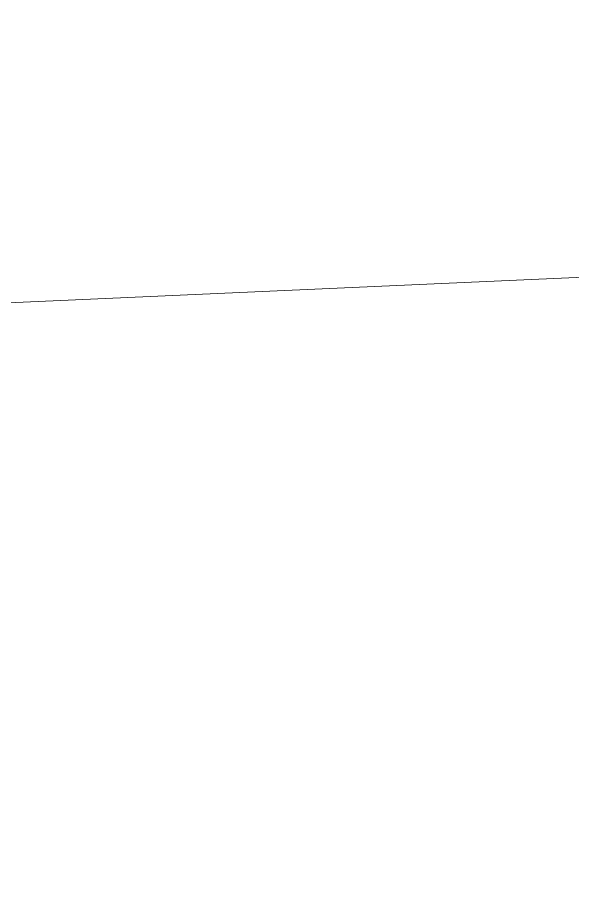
# Model space of a CAD drawing. Extents: x -1701 to 23780, y -363 to 7742.
# Drawn here: x 10469.8 to 10620.8, y 1316 to 1551 of the extents above; entities that cross this region are included whole.
import ezdxf

# ---------------------------------------------------------------- set-up
doc = ezdxf.new("R2010")
doc.units = 0
doc.header["$LTSCALE"] = 25
doc.header["$MEASUREMENT"] = 0
doc.linetypes.add('Audi$0$DOT2', pattern=[0.125, 0, -0.125])
doc.linetypes.add('Audi$0$HIDDEN', pattern=[0.375, 0.25, -0.125])
doc.layers.get('0').update_dxf_attribs({"color": 9, "lineweight": 9})
for name, color, linetype, lineweight in [('Audi$0$04', 8, 'Continuous', 9), ('Audi$0$06D', 8, 'Continuous', 9), ('Audi$0$20', 8, 'Audi$0$DOT2', 9)]:
    doc.layers.add(name, color=color, linetype=linetype, lineweight=lineweight)

# ---------------------------------------------------------------- blocks, each defined once
blk = doc.blocks.new('Audi$0$p-audi_arac')
at = {"layer": 'Audi$0$06D', "lineweight": 0, "flags": 128}
blk.add_lwpolyline([(695.6, 0.8), (-4.4, 0.8), (-4.4, 400.8), (695.6, 400.8)], close=True, dxfattribs=at)
blk = doc.blocks.new('Audi')
at = {"layer": 'Audi$0$20', "linetype": 'Audi$0$HIDDEN', "lineweight": 0}
blk.add_lwpolyline([(7129.5, 979.76, -0.152644), (10705.5, 2076.19, -0.10573)], format="xyb", dxfattribs=at)
at = {"layer": 'Audi$0$04', "xscale": -1, "rotation": 2.552040130733149}
blk.add_blockref('Audi$0$p-audi_arac', (10682.45, 1482.11), dxfattribs=at)

msp = doc.modelspace()

# ---------------------------------------------------------------- block references
at = {"color": 6}
msp.add_blockref('Audi', (0, 0), dxfattribs=at)

doc.saveas('drawing.dxf')
